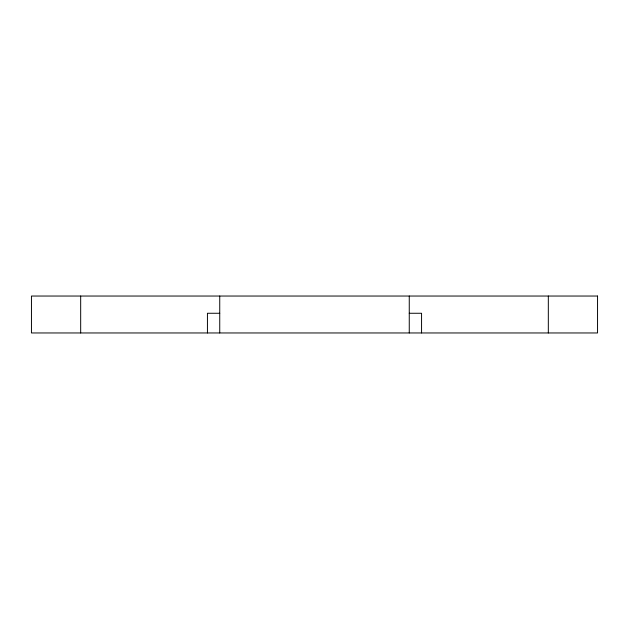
<?xml version="1.0" encoding="UTF-8"?>
<svg xmlns="http://www.w3.org/2000/svg" width="629" height="629" viewBox="0 0 629 629"><rect width="100%" height="100%" fill="white"/><g stroke="black" fill="none" stroke-linecap="round" stroke-linejoin="round"><path stroke-width="0.94" d="M219.741 313.266L207.436 313.266L207.436 332.961M409.259 313.266L421.564 313.266L421.564 332.961M548.323 296.039L548.323 332.961M409.259 296.039L409.259 332.961M219.741 296.039L219.741 332.961M80.677 296.039L80.677 332.961M597.55 296.039L31.45 296.039L31.45 332.961L597.55 332.961L597.55 296.039"/></g></svg>
